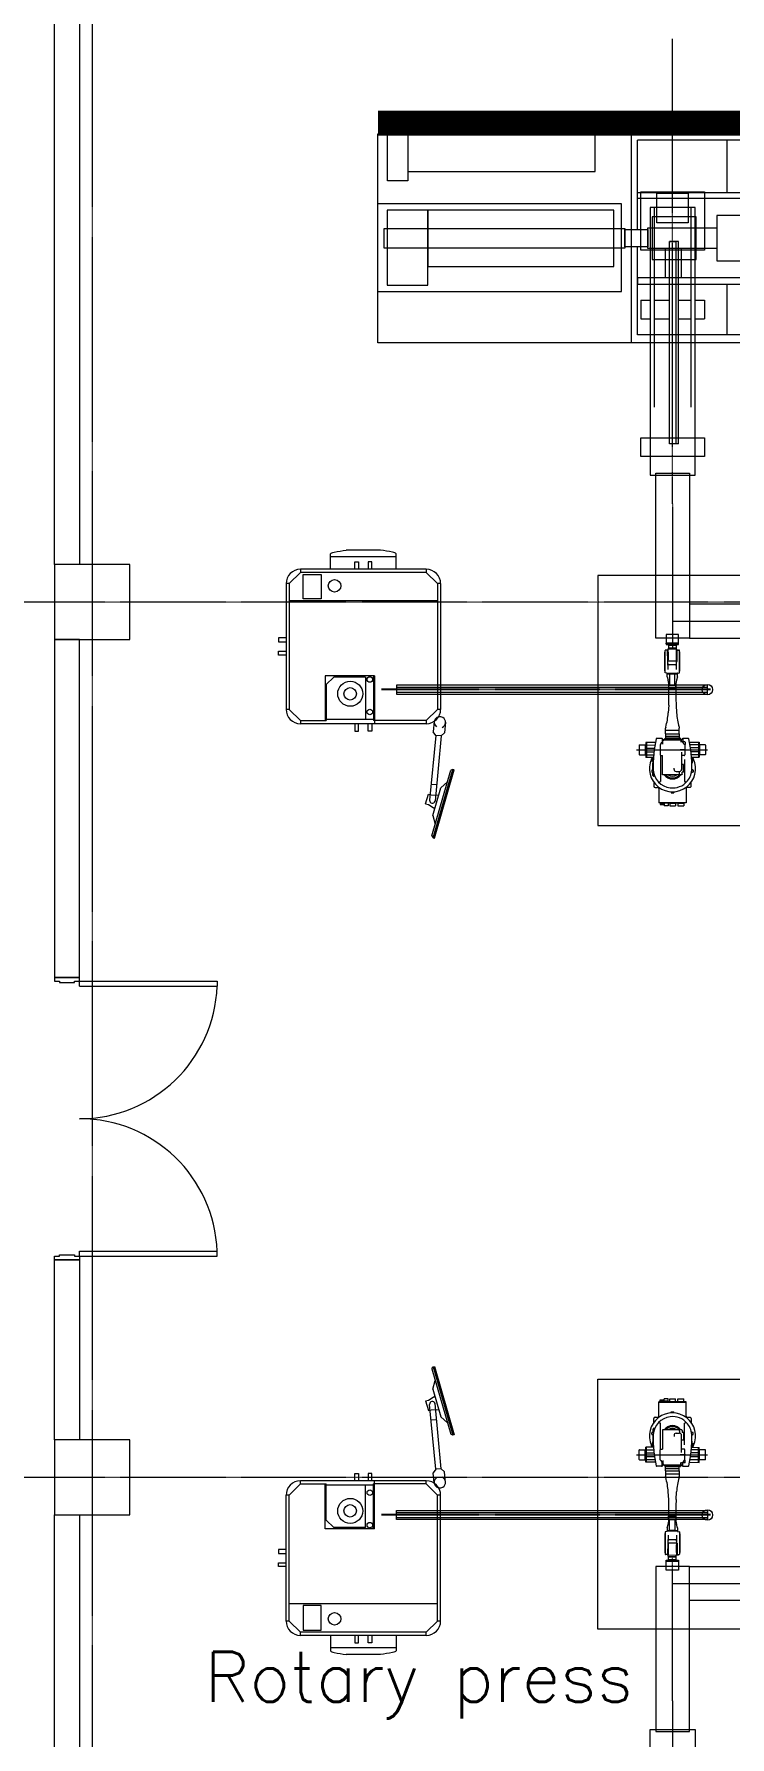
# Model space of a CAD drawing. Extents: x -59767 to 1106559, y -1290 to 1129522.
# Drawn here: x 73744 to 79307, y 280020 to 293638 of the extents above; entities that cross this region are included whole.
import ezdxf

# ---------------------------------------------------------------- set-up
doc = ezdxf.new("R2010")
doc.units = 0
doc.linetypes.add('CENTER', pattern=[2, 1.25, -0.25, 0.25, -0.25])
for name, color, linetype, lineweight in [('COLUMN', 2, 'CONTINUOUS', 9), ('TEXT', 3, 'CONTINUOUS', 9), ('WALL', 7, 'CONTINUOUS', 9), ('WALL_200', 3, 'CONTINUOUS', 9), ('중간선', 5, 'CONTINUOUS', 9), ('중심선', 1, 'CENTER', 9)]:
    doc.layers.add(name, color=color, linetype=linetype, lineweight=lineweight)
doc.styles.get("Standard").update_dxf_attribs({"font": 'romans.shx', "bigfont": 'whtgtxt.shx'})

# ---------------------------------------------------------------- blocks, each defined once
blk = doc.blocks.new('column600')
at = {"layer": 'COLUMN', "linetype": 'Continuous'}
blk.add_lwpolyline([(-300, -300), (300, -300), (300, 300), (-300, 300)], close=True, dxfattribs=at)

msp = doc.modelspace()

# ---------------------------------------------------------------- linework, layer by layer
at = {"layer": 'WALL', "color": 0}
for p, q in [((74088.2, 286092), (73928.2, 286092)), ((74108.2, 286064), (75208.2, 286064)), ((74108.2, 286024), (74108.2, 286064)), ((74108.2, 286024), (75208.2, 286024)), ((75208.2, 286064), (75208.2, 286024)), ((74088.2, 283836), (73928.2, 283836)), ((74108.2, 283904), (75208.2, 283904)), ((74108.2, 283864), (74108.2, 283904)), ((74108.2, 283864), (75208.2, 283864)), ((75208.2, 283864), (75208.2, 283904))]:
    msp.add_line(p, q, dxfattribs=at)
for points in [[(74108.2, 286092), (73908.2, 286092), (73908.2, 286064), (73948.2, 286064), (73948.2, 286052), (74068.2, 286052), (74068.2, 286064), (74108.2, 286064)], [(74108.2, 283836), (73908.2, 283836), (73908.2, 283864), (73948.2, 283864), (73948.2, 283876), (74068.2, 283876), (74068.2, 283864), (74108.2, 283864)]]:
    msp.add_lwpolyline(points, close=True, dxfattribs=at)
for centre, start, end in [((74108.2, 286064), 270, 357.91606), ((74108.2, 283864), 2.08394, 90)]:
    msp.add_arc(centre, 1100, start, end, dxfattribs=at)
at = {"layer": 'WALL_200', "ltscale": 0.5}
for points in [[(74108.2, 295794.9), (74108.2, 289394.9), (73908.2, 289394.9), (73908.2, 295794.9)], [(73908.2, 286092), (74108.2, 286092), (74108.2, 288794.9), (73908.2, 288794.9)], [(74108.2, 283836), (74108.2, 282394.9), (73908.2, 282394.9), (73908.2, 283836)], [(74108.2, 281794.9), (74108.2, 275394.8), (73908.2, 275394.8), (73908.2, 281794.9)]]:
    msp.add_lwpolyline(points, close=True, dxfattribs=at)
at = {"layer": '중간선'}
for p, q in [((78517.4, 292840.4), (78517.4, 291168.5)), ((81626.2, 292790.4), (78567.4, 292790.4)), ((78567.4, 292073.8), (78567.4, 292790.4)), ((79282.4, 292790.4), (79282.4, 292371.6)), ((78702.5, 292250.4), (78702.5, 290653.5)), ((78994.8, 292250.4), (78994.8, 290653.5)), ((78895.7, 291980.1), (78823.7, 291980.1)), ((78895.7, 290359.8), (78895.7, 291980.1)), ((78567.4, 291232.4), (78567.4, 291935.7)), ((78792.4, 291687.3), (78792.4, 291921.7)), ((78917.4, 291921.7), (78917.4, 291687.3)), ((79282.4, 291637.3), (79282.4, 291232.4)), ((78593.9, 291509.8), (78593.9, 291359.8)), ((78593.9, 291509.8), (78669.7, 291509.8)), ((78702.5, 291509.8), (78823.7, 291509.8)), ((78895.7, 291509.8), (78994.8, 291509.8)), ((79027.7, 291509.8), (79103.3, 291509.8)), ((79103.3, 291509.8), (79103.3, 291359.8)), ((78593.9, 291359.8), (78669.7, 291359.8)), ((78702.5, 291359.8), (78823.7, 291359.8)), ((78895.7, 291359.8), (78994.8, 291359.8)), ((79027.7, 291359.8), (79103.3, 291359.8)), ((81626.2, 291232.4), (78567.4, 291232.4)), ((78895.7, 290359.8), (78823.7, 290359.8)), ((76113.3, 289358.1), (76113.3, 289478.1)), ((76639.3, 289458.1), (76113.3, 289458.1)), ((76514.3, 289510.6), (76238.3, 289510.6)), ((76308.3, 289358.1), (76308.3, 289418.1)), ((76308.3, 289418.1), (76338.3, 289418.1)), ((76338.3, 289418.1), (76338.3, 289358.1)), ((76444.3, 289418.1), (76414.3, 289418.1)), ((76414.3, 289418.1), (76414.3, 289358.1)), ((76444.3, 289358.1), (76444.3, 289418.1)), ((76639.3, 289358.1), (76639.3, 289478.1)), ((75783.3, 289243.1), (75873.3, 289333.1)), ((75873.3, 289358.1), (75873.3, 289333.1)), ((76879.3, 289358.1), (75873.3, 289358.1)), ((76879.3, 289333.1), (75873.3, 289333.1)), ((76879.3, 289358.1), (76879.3, 289333.1)), ((76969.3, 289243.1), (76879.3, 289333.1)), ((75758.3, 289243.1), (75758.3, 288237.1)), ((75783.3, 289243.1), (75758.3, 289243.1)), ((75783.3, 289243.1), (75783.3, 288237.1)), ((76969.3, 289243.1), (76969.3, 288237.1)), ((76994.3, 289243.1), (76969.3, 289243.1)), ((76994.3, 289243.1), (76994.3, 288237.1)), ((76969.3, 289105.1), (75783.3, 289105.1)), ((75758.3, 288808.1), (75698.3, 288808.1)), ((75698.3, 288808.1), (75698.3, 288778.1)), ((75698.3, 288778.1), (75758.3, 288778.1)), ((78789.9, 288530.2), (78789.6, 288709.4)), ((78793, 288710.9), (78790.2, 288710.1)), ((78806.1, 288711.1), (78794.3, 288711.1)), ((78895.9, 288837), (78795.9, 288836.8)), ((78795.9, 288836.8), (78796, 288756.8)), ((78896, 288766.7), (78796, 288766.6)), ((78796, 288760.6), (78796, 288766.6)), ((78896, 288760.7), (78796, 288760.6)), ((78796, 288756.8), (78896, 288757)), ((78809.3, 288621.1), (78809.1, 288708.1)), ((78813.5, 288756.9), (78813.5, 288754.6)), ((78878.5, 288754.7), (78813.5, 288754.6)), ((78878.6, 288717.7), (78813.6, 288717.6)), ((78813.8, 288621.6), (78813.6, 288717.6)), ((78814.1, 288725.6), (78878.1, 288725.7)), ((78814.1, 288725.6), (78814.1, 288717.6)), ((78814.6, 288729.6), (78877.6, 288729.7)), ((78814.6, 288729.6), (78814.6, 288725.6)), ((78815, 288750.1), (78877, 288750.2)), ((78815, 288750.1), (78815.1, 288729.6)), ((78870.8, 288754.2), (78821.3, 288754.1)), ((78821.3, 288754.1), (78821.3, 288750.1)), ((78827, 288754.6), (78827, 288754.1)), ((78865, 288754.7), (78865, 288754.2)), ((78865, 288754.2), (78870.8, 288754.2)), ((78870.8, 288754.2), (78870.8, 288750.2)), ((78873.5, 288757), (78873.5, 288754.7)), ((78877, 288750.2), (78877.1, 288729.7)), ((78877.6, 288729.7), (78877.6, 288725.7)), ((78878.1, 288725.7), (78878.1, 288717.7)), ((78878.5, 288757), (78878.5, 288754.7)), ((78878.8, 288622.7), (78878.6, 288717.7)), ((78884.3, 288621.2), (78884.1, 288708.2)), ((78887.1, 288711.2), (78887.1, 288712.4)), ((78887.1, 288712.4), (78897.1, 288712.4)), ((78889.1, 288711.2), (78887.1, 288711.2)), ((78889.1, 288711.2), (78897.9, 288711.2)), ((78896, 288757), (78895.9, 288837)), ((78896, 288760.7), (78896, 288766.7)), ((78897.1, 288711.2), (78897.1, 288712.4)), ((78899.2, 288711.1), (78902, 288710.3)), ((78902.9, 288530.4), (78902.6, 288709.6)), ((75698.3, 288672.1), (75698.3, 288702.1)), ((75698.3, 288702.1), (75758.3, 288702.1)), ((75758.3, 288672.1), (75698.3, 288672.1)), ((78789.6, 288698.5), (78786.9, 288693.8)), ((78787.2, 288545.7), (78786.9, 288693.8)), ((78812.1, 288693.6), (78809.1, 288693.6)), ((78812.2, 288633.6), (78809.2, 288633.6)), ((78810.8, 288620.1), (78810.3, 288620.1)), ((78811.9, 288556.7), (78811.8, 288619.1)), ((78812.1, 288694.6), (78812.2, 288632.6)), ((78813.7, 288694.6), (78812.1, 288694.6)), ((78813.8, 288632.6), (78812.2, 288632.6)), ((78877.7, 288621.7), (78813.8, 288621.6)), ((78870.8, 288593.7), (78821.8, 288593.6)), ((78878.6, 288694.7), (78880.1, 288694.7)), ((78878.7, 288632.7), (78880.2, 288632.7)), ((78880.1, 288694.7), (78880.2, 288632.7)), ((78883.1, 288693), (78880.1, 288693)), ((78883.2, 288634.5), (78880.2, 288634.5)), ((78880.9, 288556.8), (78880.8, 288619.2)), ((78881.8, 288620.2), (78883.3, 288620.2)), ((78883.1, 288693.7), (78883.2, 288633.7)), ((78884.1, 288693.7), (78883.1, 288693.7)), ((78884.2, 288633.7), (78883.2, 288633.7)), ((78902.6, 288698.7), (78905.3, 288694.1)), ((78905.6, 288545.9), (78905.3, 288694.1)), ((76465.3, 288506.1), (76070.3, 288506.1)), ((76070.3, 288506.1), (76070.3, 288147.1)), ((76140.3, 288496.1), (76080.3, 288436.1)), ((76080.3, 288436.1), (76080.3, 288147.1)), ((76393.3, 288496.1), (76140.3, 288496.1)), ((76393.3, 288496.1), (76393.3, 288156.1)), ((76458.3, 288506.1), (76458.3, 288147.1)), ((76465.3, 288506.1), (76465.3, 288122.1)), ((78789.9, 288541.1), (78787.2, 288545.7)), ((78802.7, 288526.2), (78790.5, 288529.5)), ((78888.2, 288524.7), (78804.7, 288524.6)), ((78804.9, 288524.6), (78805, 288520.6)), ((78888, 288520.7), (78805, 288520.6)), ((78888, 288520.7), (78805, 288520.6)), ((78805, 288520.6), (78888, 288520.7)), ((78805, 288497.8), (78805, 288520.6)), ((78805, 288497.8), (78812.2, 288471)), ((78888, 288498), (78880.9, 288471.1)), ((78887.9, 288524.7), (78888, 288520.7)), ((78888, 288498), (78888, 288520.7)), ((78890.2, 288526.4), (78902.3, 288529.7)), ((78902.9, 288541.3), (78905.6, 288545.9)), ((79127.2, 288430.1), (76642.2, 288430.1)), ((76642.2, 288430.1), (76642.2, 288360.1)), ((76642.2, 288415.1), (79127.2, 288415.1)), ((76642.2, 288375.1), (79127.2, 288375.1)), ((76642.2, 288360.1), (79127.2, 288360.1)), ((78819.2, 288407.2), (78819.1, 288419.3)), ((78874.2, 288407.3), (78874.1, 288419.4)), ((78874.2, 288407.3), (78874.2, 288407)), ((79127.2, 288360.1), (79127.2, 288430.1)), ((75783.3, 288237.1), (75758.3, 288237.1)), ((75873.3, 288147.1), (75783.3, 288237.1)), ((76969.3, 288237.1), (76879.3, 288147.1)), ((76994.3, 288237.1), (76969.3, 288237.1)), ((78817.5, 288271.4), (78813.2, 288209.4)), ((78876.3, 288271.5), (78880.8, 288209.5)), ((75873.3, 288147.1), (75873.3, 288122.1)), ((75873.3, 288147.1), (76080.3, 288147.1)), ((76879.3, 288122.1), (75873.3, 288122.1)), ((76458.3, 288156.1), (76080.3, 288156.1)), ((76308.3, 288122.1), (76308.3, 288062.1)), ((76308.3, 288062.1), (76338.3, 288062.1)), ((76338.3, 288062.1), (76338.3, 288122.1)), ((76414.3, 288062.1), (76414.3, 288122.1)), ((76444.3, 288062.1), (76414.3, 288062.1)), ((76444.3, 288122.1), (76444.3, 288062.1)), ((76879.3, 288147.1), (76458.3, 288147.1)), ((76879.3, 288147.1), (76879.3, 288122.1)), ((76955.7, 288029), (76906.4, 287511)), ((76943.5, 288141.7), (76935.4, 288058.5)), ((76955.7, 288029), (76935.4, 288058.5)), ((76999.5, 288024.8), (76955.7, 288029)), ((77025, 288050), (76999.5, 288024.8)), ((77032.8, 288134.1), (77025, 288050)), ((78794.4, 288095.9), (78792.2, 288087.5)), ((78792.3, 288042.5), (78792.2, 288087.5)), ((78902.3, 288069.2), (78792.3, 288069)), ((78792.3, 288042.5), (78902.3, 288042.7)), ((78792.3, 288041.5), (78902.3, 288041.7)), ((78792.3, 288041.5), (78902.3, 288041.7)), ((78792.3, 288041.5), (78792.4, 288006.5)), ((78805.3, 288041.6), (78805.3, 288042.6)), ((78889.3, 288041.7), (78889.3, 288042.7)), ((78900, 288096.1), (78902.2, 288087.7)), ((78900, 288096.1), (78902.2, 288087.7)), ((78902.3, 288042.7), (78902.2, 288087.7)), ((78902.3, 288041.7), (78902.4, 288006.7)), ((78902.3, 288041.7), (78902.4, 288006.7)), ((76999.5, 288024.8), (76949.4, 287502.8)), ((78582.5, 287951.2), (78582.6, 287875.2)), ((78584.5, 287953.2), (78630.5, 287953.3)), ((78630.5, 287953.3), (78630.6, 287873.3)), ((78630.5, 287952.8), (78634.5, 287952.8)), ((78711, 287973.4), (78634.4, 287973.3)), ((78634.4, 287973.3), (78634.7, 287853.3)), ((78634.4, 287973.3), (78634.7, 287853.3)), ((78634.5, 287952.3), (78707.5, 287952.4)), ((78640.4, 287973.3), (78640.7, 287853.3)), ((78640.5, 287928.3), (78703.9, 287928.4)), ((78640.6, 287898.3), (78700.2, 287898.4)), ((78761, 288005.5), (78721.3, 288005.4)), ((78749.5, 287953.5), (78749.6, 287873.5)), ((78755.2, 287959.8), (78762.3, 287972.1)), ((78765.7, 288003.3), (78765.7, 287975.7)), ((78766, 287975.8), (78769.4, 287977.8)), ((78768.7, 288001.9), (78777.8, 287991.1)), ((78776.9, 287991), (78769.4, 287991)), ((78769.5, 287958), (78769.4, 287991)), ((78779.7, 287993), (78914.9, 287993.3)), ((78913.9, 288000.3), (78780.9, 288000)), ((78913.9, 288000.3), (78780.9, 288000)), ((78780.9, 287993), (78780.9, 288000)), ((78780.9, 287993), (78780.9, 288000)), ((78789.9, 288006.5), (78904.9, 288006.7)), ((78902.4, 288006.7), (78789.9, 288006.5)), ((78789.9, 288006.5), (78789.9, 288000)), ((78792.3, 288022), (78902.3, 288022.2)), ((78902.3, 288022.2), (78902.4, 288006.7)), ((78908.4, 288007.8), (78902.4, 288007.7)), ((78902.4, 288006.7), (78904.9, 288006.7)), ((78902.4, 288006.7), (78904.9, 288006.7)), ((78904.9, 288006.7), (78904.9, 288000.2)), ((78908.4, 288000.3), (78908.4, 288007.8)), ((78908.4, 288007.3), (78908.6, 288007.3)), ((78908.6, 288007.3), (78908.6, 288000.3)), ((78908.6, 288006.8), (78912.4, 288006.8)), ((78952.8, 287913.8), (78909, 287913.8)), ((78912.4, 288000.3), (78912.4, 288006.8)), ((78913.9, 287993.3), (78913.9, 288000.3)), ((78926.1, 288002.2), (78914.9, 287988.8)), ((78914.9, 287993.3), (78914.9, 287974.3)), ((78928.8, 287976.1), (78914.9, 287984.1)), ((78920.1, 287894.5), (78920.3, 287757.5)), ((78945.4, 287978.6), (78925.4, 287978.5)), ((78929.1, 288002.7), (78929.1, 287980.1)), ((78939.7, 287960.1), (78932.6, 287972.5)), ((78933.8, 288005.8), (78973.6, 288005.9)), ((78945.5, 287954.6), (78945.4, 287954.6)), ((78945.5, 287953.8), (78945.6, 287873.8)), ((78948.4, 287975.6), (78948.5, 287957.6)), ((78983.9, 287973.9), (79060.4, 287974)), ((79060.5, 287953), (78987.5, 287952.9)), ((79054.5, 287929), (78991.1, 287928.9)), ((79054.6, 287899), (78995, 287898.9)), ((79054.4, 287974), (79054.7, 287854)), ((79060.4, 287974), (79060.7, 287854)), ((79060.4, 287974), (79060.7, 287854)), ((79060.6, 287873.5), (79060.5, 287954.5)), ((79064.5, 287953.5), (79060.5, 287953.5)), ((79110.5, 287954.1), (79064.5, 287954)), ((79064.5, 287954), (79064.6, 287874)), ((79112.5, 287952.1), (79112.6, 287876.1)), ((76934.2, 287211.1), (77092.3, 287757.6)), ((76943.8, 287208.3), (77101.9, 287754.8)), ((77092.3, 287757.6), (77074.4, 287749.8)), ((77101.9, 287754.8), (77092.3, 287757.6)), ((78584.6, 287873.2), (78630.6, 287873.3)), ((78630.6, 287873.8), (78634.6, 287873.8)), ((78634.6, 287874.3), (78697.8, 287874.4)), ((78696, 287853.4), (78634.7, 287853.3)), ((78680.7, 287841.3), (78694.7, 287841.4)), ((78680.7, 287841.3), (78680.7, 287841.2)), ((78680.7, 287840.3), (78694.7, 287840.4)), ((78680.7, 287836.3), (78694.7, 287836.4)), ((78680.7, 287835.5), (78680.7, 287831.2)), ((78680.7, 287830.3), (78694.7, 287830.4)), ((78680.7, 287826.3), (78694.4, 287826.4)), ((78680.7, 287825.5), (78680.7, 287825.3)), ((78680.7, 287825.3), (78694.3, 287825.4)), ((78690.2, 287853.4), (78690.2, 287841.4)), ((78690.2, 287825.4), (78690.2, 287809.9)), ((78691.8, 287754.2), (78691.7, 287806.3)), ((78692.7, 287841.4), (78692.7, 287825.4)), ((78692.8, 287756.3), (78692.7, 287805.5)), ((78694.7, 287841.4), (78694.7, 287832.6)), ((78750.6, 287870.5), (78751, 287661.5)), ((78754.6, 287868.5), (78767.1, 287868.5)), ((78767.4, 287713.5), (78767.1, 287868.5)), ((78860.3, 287757.4), (78860.3, 287766.4)), ((78931.3, 287796.1), (78920.1, 287796.1)), ((78940.6, 287868.8), (78920.6, 287868.8)), ((78934.8, 287796.1), (78931.3, 287796.1)), ((78934.9, 287734.1), (78934.8, 287796.1)), ((78944.7, 287835.2), (78945, 287661.8)), ((79060.6, 287875), (78997.5, 287874.9)), ((78999.3, 287853.9), (79060.7, 287854)), ((79000.7, 287841.9), (79000.7, 287833.2)), ((79014.7, 287841.9), (79000.7, 287841.9)), ((79014.7, 287840.9), (79000.7, 287840.9)), ((79014.7, 287836.9), (79000.7, 287836.9)), ((79014.7, 287830.9), (79000.7, 287830.9)), ((79014.7, 287826.9), (79001, 287826.9)), ((79014.7, 287825.9), (79001.1, 287825.9)), ((79002.7, 287841.9), (79002.7, 287825.9)), ((79005.2, 287853.9), (79005.2, 287841.9)), ((79005.2, 287825.9), (79005.2, 287810.4)), ((79014.7, 287841.9), (79014.7, 287841.8)), ((79014.7, 287836.1), (79014.7, 287831.8)), ((79014.7, 287826.1), (79014.7, 287825.9)), ((79064.6, 287874.5), (79060.6, 287874.5)), ((79110.6, 287874.1), (79064.6, 287874)), ((76962.2, 287633.3), (76918.4, 287637.5)), ((76923.3, 287227.2), (77074.4, 287749.8)), ((76995.8, 287609.1), (77048, 287658.5)), ((78682.8, 287749.3), (78682.9, 287737.3)), ((78685.8, 287752.4), (78687.9, 287752.4)), ((78685.9, 287734.4), (78691.5, 287734.4)), ((78691.9, 287707.4), (78691.9, 287734.4)), ((78692.9, 287707.4), (78691.9, 287707.4)), ((78692.9, 287706.4), (78692.9, 287734.2)), ((78702.2, 287703.4), (78695.9, 287703.4)), ((78698, 287655.1), (78698.1, 287623.4)), ((78743.1, 287658.5), (78748, 287658.5)), ((78891.9, 287713.7), (78767.4, 287713.5)), ((78876.4, 287741.4), (78904.4, 287741.4)), ((78910.9, 287714.1), (78895.3, 287714.1)), ((78903.9, 287725.7), (78903.9, 287741.4)), ((78931.4, 287734.1), (78925.4, 287734.1)), ((78925.9, 287718.3), (78925.9, 287735.1)), ((78934.9, 287734.1), (78931.4, 287734.1)), ((78952.9, 287658.8), (78948, 287658.8)), ((78998.1, 287623.9), (78998, 287655.6)), ((79009.9, 287734.9), (79004.2, 287734.9)), ((79009.8, 287752.9), (79007.7, 287752.9)), ((79012.8, 287749.9), (79012.9, 287737.9)), ((76873.9, 287483), (76896.2, 287559.8)), ((76873.9, 287483), (76896.1, 287476.6)), ((76896.2, 287559.8), (76918.3, 287553.4)), ((76918.1, 287553.5), (76979.1, 287551.5)), ((76931.9, 287388.2), (76995.8, 287609.1)), ((78708.1, 287613.4), (78728.1, 287613.4)), ((78738.1, 287614.7), (78738.3, 287493.4)), ((78738.3, 287493.4), (78958.3, 287493.8)), ((78739.3, 287493.4), (78739.3, 287490.2)), ((78761, 287490.3), (78739.3, 287490.2)), ((78749.7, 287490.3), (78749.7, 287475.3)), ((78754.3, 287490.3), (78754.3, 287483.3)), ((78776.3, 287483.3), (78754.3, 287483.3)), ((78757.5, 287483.3), (78757.5, 287475.3)), ((78759.8, 287490.3), (78759.8, 287483.3)), ((78931, 287490.6), (78761, 287490.3)), ((78771.3, 287483.3), (78765.3, 287483.3)), ((78770.8, 287490.3), (78770.8, 287483.3)), ((78773.1, 287483.3), (78773.1, 287475.3)), ((78776.3, 287490.3), (78776.3, 287483.3)), ((78780.8, 287490.3), (78780.8, 287486)), ((78815.8, 287488.8), (78780.8, 287488.7)), ((78815.8, 287486.1), (78780.8, 287486)), ((78780.9, 287486), (78780.9, 287475.3)), ((78782.3, 287486), (78782.3, 287466.1)), ((78814.3, 287486.1), (78814.3, 287466.2)), ((78815.8, 287490.4), (78815.8, 287486.1)), ((78818.7, 287490.4), (78818.7, 287488.4)), ((78818.7, 287488.4), (78944.7, 287488.6)), ((78822.8, 287488.4), (78822.8, 287486.1)), ((78822.8, 287486.1), (78873.8, 287486.2)), ((78825.3, 287486.1), (78825.3, 287466.2)), ((78837.1, 287579), (78837.2, 287569.1)), ((78837.2, 287569.1), (78859.2, 287569.2)), ((78859.1, 287579), (78859.2, 287569.2)), ((78871.4, 287486.2), (78871.4, 287466.3)), ((78873.8, 287488.5), (78873.8, 287486.2)), ((78888.8, 287488.5), (78888.8, 287486.2)), ((78888.8, 287486.2), (78939.8, 287486.3)), ((78891.3, 287486.2), (78891.3, 287466.3)), ((78957.3, 287490.6), (78931, 287490.6)), ((78937.4, 287486.3), (78937.4, 287466.4)), ((78939.8, 287488.6), (78939.8, 287486.3)), ((78944.7, 287490.6), (78944.7, 287488.6)), ((78957.3, 287493.8), (78957.3, 287490.6)), ((78958.1, 287615.1), (78958.3, 287493.8)), ((78968.1, 287613.9), (78988.1, 287613.9)), ((76896.1, 287476.6), (76935.2, 287453.6)), ((76931.9, 287388.2), (76949.7, 287318.5)), ((76935.2, 287453.6), (76948.5, 287445.8)), ((78749.7, 287475.3), (78765.3, 287475.3)), ((78765.3, 287475.3), (78780.9, 287475.3)), ((78814.3, 287466.2), (78782.3, 287466.1)), ((78825.3, 287466.2), (78871.4, 287466.3)), ((78891.3, 287466.3), (78937.4, 287466.4)), ((76923.3, 287227.2), (76934.2, 287211.1)), ((76934.2, 287211.1), (76943.8, 287208.3)), ((76923.3, 282962.5), (76934.2, 282978.6)), ((76923.3, 282962.5), (77074.4, 282439.9)), ((76931.9, 282801.5), (76949.7, 282871.2)), ((76934.2, 282978.6), (76943.8, 282981.4)), ((76934.2, 282978.6), (77092.3, 282432.1)), ((76943.8, 282981.4), (77101.9, 282434.9)), ((76896.1, 282713.1), (76935.2, 282736.1)), ((76931.9, 282801.5), (76995.8, 282580.6)), ((76935.2, 282736.1), (76948.5, 282743.9)), ((78814.3, 282723.5), (78782.3, 282723.6)), ((78782.3, 282703.7), (78782.3, 282723.6)), ((78814.3, 282703.6), (78814.3, 282723.5)), ((78825.3, 282723.5), (78871.4, 282723.4)), ((78825.3, 282703.6), (78825.3, 282723.5)), ((78871.4, 282703.5), (78871.4, 282723.4)), ((78891.3, 282703.5), (78891.3, 282723.4)), ((78891.3, 282723.4), (78937.4, 282723.3)), ((78937.4, 282703.4), (78937.4, 282723.3)), ((76873.9, 282706.7), (76896.1, 282713.1)), ((76873.9, 282706.7), (76896.2, 282629.9)), ((76896.2, 282629.9), (76918.3, 282636.3)), ((76955.7, 282160.8), (76906.4, 282678.7)), ((76918.1, 282636.2), (76979.1, 282638.2)), ((76999.5, 282164.9), (76949.4, 282686.9)), ((76995.8, 282580.6), (77048, 282531.2)), ((78738.1, 282575), (78738.3, 282696.3)), ((78738.3, 282696.3), (78958.3, 282695.9)), ((78739.3, 282696.3), (78739.3, 282699.5)), ((78761, 282699.4), (78739.3, 282699.5)), ((78749.7, 282714.4), (78765.3, 282714.4)), ((78749.7, 282699.4), (78749.7, 282714.4)), ((78754.3, 282699.4), (78754.3, 282706.4)), ((78776.3, 282706.4), (78754.3, 282706.4)), ((78757.5, 282706.4), (78757.5, 282714.4)), ((78759.8, 282699.4), (78759.8, 282706.4)), ((78931, 282699.1), (78761, 282699.4)), ((78765.3, 282714.4), (78780.9, 282714.4)), ((78771.3, 282706.4), (78765.3, 282706.4)), ((78770.8, 282699.4), (78770.8, 282706.4)), ((78773.1, 282706.4), (78773.1, 282714.4)), ((78776.3, 282699.4), (78776.3, 282706.4)), ((78815.8, 282703.6), (78780.8, 282703.7)), ((78780.8, 282699.4), (78780.8, 282703.7)), ((78815.8, 282700.9), (78780.8, 282701)), ((78780.9, 282703.7), (78780.9, 282714.4)), ((78815.8, 282699.3), (78815.8, 282703.6)), ((78818.7, 282701.3), (78944.7, 282701.1)), ((78818.7, 282699.3), (78818.7, 282701.3)), ((78822.8, 282703.6), (78873.8, 282703.5)), ((78822.8, 282701.3), (78822.8, 282703.6)), ((78837.1, 282610.8), (78837.2, 282620.6)), ((78837.2, 282620.6), (78859.2, 282620.5)), ((78859.1, 282610.7), (78859.2, 282620.5)), ((78873.8, 282701.2), (78873.8, 282703.5)), ((78888.8, 282703.5), (78939.8, 282703.4)), ((78888.8, 282701.2), (78888.8, 282703.5)), ((78957.3, 282699.1), (78931, 282699.1)), ((78939.8, 282701.1), (78939.8, 282703.4)), ((78944.7, 282699.1), (78944.7, 282701.1)), ((78957.3, 282695.9), (78957.3, 282699.1)), ((78958.1, 282574.6), (78958.3, 282695.9)), ((76962.2, 282556.4), (76918.4, 282552.2)), ((78682.8, 282440.4), (78682.9, 282452.4)), ((78685.9, 282455.4), (78691.5, 282455.3)), ((78692.9, 282482.3), (78691.9, 282482.3)), ((78691.9, 282482.3), (78691.9, 282455.4)), ((78692.9, 282483.3), (78692.9, 282455.5)), ((78702.2, 282486.3), (78695.9, 282486.3)), ((78698, 282534.6), (78698.1, 282566.3)), ((78708.1, 282576.3), (78728.1, 282576.3)), ((78743.1, 282531.3), (78748, 282531.2)), ((78750.6, 282319.2), (78751, 282528.2)), ((78767.4, 282476.2), (78767.1, 282321.2)), ((78891.9, 282476), (78767.4, 282476.2)), ((78876.4, 282448.3), (78904.4, 282448.3)), ((78910.9, 282475.6), (78895.3, 282475.6)), ((78903.9, 282464), (78903.9, 282448.3)), ((78931.4, 282455.6), (78925.4, 282455.6)), ((78925.9, 282471.4), (78925.9, 282454.6)), ((78934.9, 282455.6), (78931.4, 282455.6)), ((78934.9, 282455.6), (78934.8, 282393.6)), ((78944.7, 282354.6), (78945, 282527.9)), ((78952.9, 282530.9), (78948, 282530.9)), ((78968.1, 282575.8), (78988.1, 282575.8)), ((78998.1, 282565.8), (78998, 282534.1)), ((79009.9, 282454.8), (79004.2, 282454.8)), ((79012.8, 282439.8), (79012.9, 282451.8)), ((77092.3, 282432.1), (77074.4, 282439.9)), ((77101.9, 282434.9), (77092.3, 282432.1)), ((78582.5, 282238.5), (78582.6, 282314.5)), ((78584.6, 282316.5), (78630.6, 282316.5)), ((78630.5, 282236.5), (78630.6, 282316.5)), ((78630.6, 282316), (78634.6, 282315.9)), ((78634.4, 282216.4), (78634.7, 282336.4)), ((78634.4, 282216.4), (78634.7, 282336.4)), ((78634.6, 282315.4), (78697.8, 282315.3)), ((78696, 282336.3), (78634.7, 282336.4)), ((78640.4, 282216.4), (78640.7, 282336.4)), ((78680.7, 282364.4), (78694.3, 282364.3)), ((78680.7, 282364.2), (78680.7, 282364.4)), ((78680.7, 282363.4), (78694.4, 282363.3)), ((78680.7, 282359.4), (78694.7, 282359.3)), ((78680.7, 282354.2), (78680.7, 282358.5)), ((78680.7, 282353.4), (78694.7, 282353.3)), ((78680.7, 282349.4), (78694.7, 282349.3)), ((78680.7, 282348.4), (78680.7, 282348.5)), ((78680.7, 282348.4), (78694.7, 282348.3)), ((78685.8, 282437.4), (78687.9, 282437.4)), ((78690.2, 282364.3), (78690.2, 282379.8)), ((78690.2, 282336.3), (78690.2, 282348.4)), ((78691.8, 282435.5), (78691.7, 282383.4)), ((78692.8, 282433.4), (78692.7, 282384.2)), ((78692.7, 282348.3), (78692.7, 282364.3)), ((78694.7, 282348.3), (78694.7, 282357.1)), ((78749.5, 282236.2), (78749.6, 282316.2)), ((78754.6, 282321.2), (78767.1, 282321.2)), ((78860.3, 282432.3), (78860.3, 282423.3)), ((78920.1, 282295.2), (78920.3, 282432.2)), ((78931.3, 282393.6), (78920.1, 282393.7)), ((78940.6, 282320.9), (78920.6, 282320.9)), ((78934.8, 282393.6), (78931.3, 282393.6)), ((78945.5, 282235.9), (78945.6, 282315.9)), ((79060.6, 282314.7), (78997.5, 282314.8)), ((78999.3, 282335.8), (79060.7, 282335.7)), ((79014.7, 282358.8), (79000.7, 282358.8)), ((79000.7, 282347.8), (79000.7, 282356.5)), ((79014.7, 282352.8), (79000.7, 282352.8)), ((79014.7, 282348.8), (79000.7, 282348.8)), ((79014.7, 282347.8), (79000.7, 282347.8)), ((79014.7, 282362.8), (79001, 282362.8)), ((79014.7, 282363.8), (79001.1, 282363.8)), ((79002.7, 282347.8), (79002.7, 282363.8)), ((79005.2, 282363.8), (79005.2, 282379.3)), ((79005.2, 282335.8), (79005.2, 282347.8)), ((79009.8, 282436.8), (79007.7, 282436.8)), ((79014.7, 282363.6), (79014.7, 282363.8)), ((79014.7, 282353.6), (79014.7, 282357.9)), ((79014.7, 282347.8), (79014.7, 282347.9)), ((79054.4, 282215.7), (79054.7, 282335.7)), ((79060.4, 282215.7), (79060.7, 282335.7)), ((79060.4, 282215.7), (79060.7, 282335.7)), ((79060.6, 282316.2), (79060.5, 282235.2)), ((79064.6, 282315.2), (79060.6, 282315.2)), ((79064.5, 282235.7), (79064.6, 282315.7)), ((79110.6, 282315.6), (79064.6, 282315.7)), ((79112.5, 282237.6), (79112.6, 282313.6)), ((78584.5, 282236.5), (78630.5, 282236.5)), ((78630.5, 282237), (78634.5, 282236.9)), ((78711, 282216.3), (78634.4, 282216.4)), ((78634.5, 282237.4), (78707.5, 282237.3)), ((78640.5, 282261.4), (78703.9, 282261.3)), ((78640.6, 282291.4), (78700.2, 282291.3)), ((78761, 282184.2), (78721.3, 282184.3)), ((78755.2, 282230), (78762.3, 282217.6)), ((78765.7, 282186.4), (78765.7, 282214)), ((78766, 282213.9), (78769.4, 282211.9)), ((78768.7, 282187.8), (78777.8, 282198.6)), ((78769.5, 282231.7), (78769.4, 282198.7)), ((78776.9, 282198.7), (78769.4, 282198.7)), ((78779.7, 282196.7), (78914.9, 282196.4)), ((78780.9, 282196.7), (78780.9, 282189.7)), ((78780.9, 282196.7), (78780.9, 282189.7)), ((78913.9, 282189.4), (78780.9, 282189.7)), ((78913.9, 282189.4), (78780.9, 282189.7)), ((78789.9, 282183.2), (78789.9, 282189.7)), ((78789.9, 282183.2), (78904.9, 282183)), ((78902.4, 282183), (78789.9, 282183.2)), ((78792.3, 282148.2), (78792.4, 282183.2)), ((78902.3, 282148), (78902.4, 282183)), ((78902.3, 282167.5), (78902.4, 282183)), ((78902.3, 282148), (78902.4, 282183)), ((78902.4, 282183), (78904.9, 282183)), ((78902.4, 282183), (78904.9, 282183)), ((78908.4, 282182), (78902.4, 282182)), ((78904.9, 282183), (78904.9, 282189.5)), ((78908.4, 282189.5), (78908.4, 282182)), ((78908.4, 282182.5), (78908.6, 282182.5)), ((78908.6, 282182.5), (78908.6, 282189.5)), ((78908.6, 282183), (78912.4, 282182.9)), ((78952.8, 282275.9), (78909, 282276)), ((78912.4, 282189.4), (78912.4, 282182.9)), ((78913.9, 282196.4), (78913.9, 282189.4)), ((78914.9, 282196.4), (78914.9, 282215.4)), ((78928.8, 282213.6), (78914.9, 282205.7)), ((78926.1, 282187.5), (78914.9, 282200.9)), ((78945.4, 282211.2), (78925.4, 282211.2)), ((78929.1, 282187), (78929.1, 282209.6)), ((78939.7, 282229.6), (78932.6, 282217.3)), ((78933.8, 282183.9), (78973.6, 282183.8)), ((78945.5, 282235.2), (78945.4, 282235.2)), ((78948.4, 282214.2), (78948.5, 282232.2)), ((78983.9, 282215.8), (79060.4, 282215.7)), ((79060.5, 282236.7), (78987.5, 282236.8)), ((79054.5, 282260.7), (78991.1, 282260.8)), ((79054.6, 282290.7), (78995, 282290.8)), ((79064.5, 282236.2), (79060.5, 282236.2)), ((79110.5, 282235.6), (79064.5, 282235.7)), ((75873.3, 282042.6), (75783.3, 281952.6)), ((76879.3, 282067.6), (75873.3, 282067.6)), ((75873.3, 282042.6), (75873.3, 282067.6)), ((75873.3, 282042.6), (76080.3, 282042.6)), ((76070.3, 281683.6), (76070.3, 282042.6)), ((76080.3, 281753.6), (76080.3, 282042.6)), ((76308.3, 282067.6), (76308.3, 282127.6)), ((76308.3, 282127.6), (76338.3, 282127.6)), ((76338.3, 282127.6), (76338.3, 282067.6)), ((76444.3, 282127.6), (76414.3, 282127.6)), ((76414.3, 282127.6), (76414.3, 282067.6)), ((76444.3, 282067.6), (76444.3, 282127.6)), ((76879.3, 282042.6), (76458.3, 282042.6)), ((76458.3, 281683.6), (76458.3, 282042.6)), ((76465.3, 281683.6), (76465.3, 282067.6)), ((76879.3, 282042.6), (76879.3, 282067.6)), ((76969.3, 281952.6), (76879.3, 282042.6)), ((76955.7, 282160.8), (76935.4, 282131.2)), ((76943.5, 282048), (76935.4, 282131.2)), ((76999.5, 282164.9), (76955.7, 282160.8)), ((77025, 282139.7), (76999.5, 282164.9)), ((77032.8, 282055.6), (77025, 282139.7)), ((78792.3, 282147.2), (78792.2, 282102.2)), ((78794.4, 282093.8), (78792.2, 282102.2)), ((78792.3, 282167.7), (78902.3, 282167.5)), ((78792.3, 282148.2), (78902.3, 282148)), ((78792.3, 282148.2), (78902.3, 282148)), ((78792.3, 282147.2), (78902.3, 282147)), ((78902.3, 282120.5), (78792.3, 282120.7)), ((78805.3, 282148.1), (78805.3, 282147.1)), ((78889.3, 282148), (78889.3, 282147)), ((78900, 282093.6), (78902.2, 282102)), ((78900, 282093.6), (78902.2, 282102)), ((78902.3, 282147), (78902.2, 282102)), ((75783.3, 281952.6), (75758.3, 281952.6)), ((75758.3, 280946.6), (75758.3, 281952.6)), ((75783.3, 280946.6), (75783.3, 281952.6)), ((76458.3, 282033.6), (76080.3, 282033.6)), ((76393.3, 281693.6), (76393.3, 282033.6)), ((76994.3, 281952.6), (76969.3, 281952.6)), ((76969.3, 280946.6), (76969.3, 281952.6)), ((76994.3, 280946.6), (76994.3, 281952.6)), ((78817.5, 281918.3), (78813.2, 281980.4)), ((78876.3, 281918.2), (78880.8, 281980.2)), ((76642.2, 281759.6), (76642.2, 281829.6)), ((76642.2, 281829.6), (79127.2, 281829.6)), ((76642.2, 281814.6), (79127.2, 281814.6)), ((76642.2, 281774.6), (79127.2, 281774.6)), ((78819.2, 281782.5), (78819.1, 281770.4)), ((78874.2, 281782.4), (78874.1, 281770.3)), ((78874.2, 281782.4), (78874.2, 281782.7)), ((79127.2, 281829.6), (79127.2, 281759.6)), ((76465.3, 281683.6), (76070.3, 281683.6)), ((76140.3, 281693.6), (76080.3, 281753.6)), ((76393.3, 281693.6), (76140.3, 281693.6)), ((79127.2, 281759.6), (76642.2, 281759.6)), ((78787.2, 281644), (78786.9, 281495.9)), ((78789.9, 281648.6), (78787.2, 281644)), ((78789.9, 281659.5), (78789.6, 281480.4)), ((78802.7, 281663.5), (78790.5, 281660.3)), ((78888.2, 281665), (78804.7, 281665.1)), ((78804.9, 281665.1), (78805, 281669.1)), ((78805, 281691.9), (78812.2, 281718.7)), ((78805, 281691.9), (78805, 281669.1)), ((78888, 281669), (78805, 281669.1)), ((78888, 281669), (78805, 281669.1)), ((78805, 281669.1), (78888, 281669)), ((78811.9, 281633), (78811.8, 281570.6)), ((78880.9, 281632.9), (78880.8, 281570.5)), ((78888, 281691.7), (78880.9, 281718.6)), ((78887.9, 281665), (78888, 281669)), ((78888, 281691.7), (78888, 281669)), ((78890.2, 281663.3), (78902.3, 281660.1)), ((78902.9, 281659.3), (78902.6, 281480.2)), ((78902.9, 281648.4), (78905.6, 281643.8)), ((78905.6, 281643.8), (78905.3, 281495.7)), ((75758.3, 281517.6), (75698.3, 281517.6)), ((75698.3, 281517.6), (75698.3, 281487.6)), ((78789.6, 281491.2), (78786.9, 281495.9)), ((78809.3, 281568.6), (78809.1, 281481.6)), ((78812.1, 281496.1), (78809.1, 281496.1)), ((78812.2, 281556.1), (78809.2, 281556.1)), ((78810.8, 281569.6), (78810.3, 281569.6)), ((78812.1, 281495.1), (78812.2, 281557.1)), ((78813.7, 281495.1), (78812.1, 281495.1)), ((78813.8, 281557.1), (78812.2, 281557.1)), ((78813.8, 281568.1), (78813.6, 281472.1)), ((78877.7, 281568), (78813.8, 281568.1)), ((78870.8, 281596), (78821.8, 281596.1)), ((78878.8, 281567), (78878.6, 281472)), ((78878.6, 281495), (78880.1, 281495)), ((78878.7, 281557), (78880.2, 281557)), ((78880.1, 281495), (78880.2, 281557)), ((78883.1, 281496.8), (78880.1, 281496.8)), ((78883.2, 281555.3), (78880.2, 281555.3)), ((78881.8, 281569.5), (78883.3, 281569.5)), ((78883.1, 281496), (78883.2, 281556)), ((78884.1, 281496), (78883.1, 281496)), ((78884.2, 281556), (78883.2, 281556)), ((78884.3, 281568.5), (78884.1, 281481.5)), ((78902.6, 281491), (78905.3, 281495.7)), ((75698.3, 281487.6), (75758.3, 281487.6)), ((75698.3, 281381.6), (75698.3, 281411.6)), ((75698.3, 281411.6), (75758.3, 281411.6)), ((75758.3, 281381.6), (75698.3, 281381.6)), ((78793, 281478.8), (78790.2, 281479.6)), ((78806.1, 281478.6), (78794.3, 281478.7)), ((78795.9, 281352.9), (78796, 281432.9)), ((78895.9, 281352.7), (78795.9, 281352.9)), ((78796, 281432.9), (78896, 281432.7)), ((78896, 281429), (78796, 281429.2)), ((78796, 281429.2), (78796, 281423.2)), ((78896, 281423), (78796, 281423.2)), ((78813.5, 281432.9), (78813.5, 281435.1)), ((78878.5, 281435), (78813.5, 281435.1)), ((78878.6, 281472), (78813.6, 281472.1)), ((78814.1, 281464.1), (78814.1, 281472.1)), ((78814.1, 281464.1), (78878.1, 281464)), ((78814.6, 281460.1), (78814.6, 281464.1)), ((78814.6, 281460.1), (78877.6, 281460)), ((78815, 281439.6), (78815.1, 281460.1)), ((78815, 281439.6), (78877, 281439.5)), ((78821.3, 281435.6), (78821.3, 281439.6)), ((78870.8, 281435.5), (78821.3, 281435.6)), ((78827, 281435.1), (78827, 281435.6)), ((78865, 281435.5), (78870.8, 281435.5)), ((78865, 281435), (78865, 281435.5)), ((78870.8, 281435.5), (78870.8, 281439.5)), ((78873.5, 281432.7), (78873.5, 281435)), ((78877, 281439.5), (78877.1, 281460)), ((78877.6, 281460), (78877.6, 281464)), ((78878.1, 281464), (78878.1, 281472)), ((78878.5, 281432.7), (78878.5, 281435)), ((78889.1, 281478.5), (78887.1, 281478.5)), ((78887.1, 281478.5), (78887.1, 281477.3)), ((78887.1, 281477.3), (78897.1, 281477.3)), ((78889.1, 281478.5), (78897.9, 281478.5)), ((78896, 281432.7), (78895.9, 281352.7)), ((78896, 281429), (78896, 281423)), ((78897.1, 281478.5), (78897.1, 281477.3)), ((78899.2, 281478.6), (78902, 281479.4)), ((76969.3, 281084.6), (75783.3, 281084.6)), ((75783.3, 280946.6), (75758.3, 280946.6)), ((75783.3, 280946.6), (75873.3, 280856.6)), ((76969.3, 280946.6), (76879.3, 280856.6)), ((76994.3, 280946.6), (76969.3, 280946.6)), ((75873.3, 280831.6), (75873.3, 280856.6)), ((76879.3, 280856.6), (75873.3, 280856.6)), ((76879.3, 280831.6), (75873.3, 280831.6)), ((76113.3, 280831.6), (76113.3, 280711.6)), ((76308.3, 280831.6), (76308.3, 280771.6)), ((76338.3, 280771.6), (76338.3, 280831.6)), ((76414.3, 280771.6), (76414.3, 280831.6)), ((76444.3, 280831.6), (76444.3, 280771.6)), ((76639.3, 280831.6), (76639.3, 280711.6)), ((76879.3, 280831.6), (76879.3, 280856.6)), ((76639.3, 280731.6), (76113.3, 280731.6)), ((76514.3, 280679.1), (76238.3, 280679.1)), ((76308.3, 280771.6), (76338.3, 280771.6)), ((76444.3, 280771.6), (76414.3, 280771.6))]:
    msp.add_line(p, q, dxfattribs=at)
at = {"layer": '중간선', "color": 2, "linetype": 'CENTER', "ltscale": 500, "const_width": 200}
msp.add_lwpolyline([(76492.4, 292925.2), (88844.8, 292925.2)], dxfattribs=at)
at = {"layer": '중간선'}
for points in [[(86213.7, 291168.5), (76492.4, 291168.5), (76492.4, 292840.4), (86213.7, 292840.4)], [(76731.2, 292464.8), (76568.7, 292464.8), (76568.7, 292835.1), (76731.2, 292835.1)], [(76731.2, 292538.8), (78229.9, 292538.8), (78229.9, 292838.8), (76731.2, 292838.8)], [(76490.2, 291579.5), (78440.3, 291579.5), (78440.3, 292279.5), (76490.2, 292279.5)], [(78567.4, 292321.7), (78567.4, 292371.7), (79926.2, 292371.7), (79926.2, 292321.7)], [(78593.9, 292375.4), (79103.3, 292375.4), (79103.3, 291909.8), (78593.9, 291909.8)], [(79027.7, 292250.4), (78669.7, 292250.4), (78669.7, 290109.8), (79027.7, 290109.8)], [(78723.7, 292366), (78973.7, 292366), (78973.7, 292128.5), (78723.7, 292128.5)], [(76565.8, 291629.5), (76890.8, 291629.5), (76890.8, 292229.5), (76565.8, 292229.5)], [(78378.3, 292229.5), (76890.8, 292229.5), (76890.8, 291779.5), (78378.3, 291779.5)], [(79201.3, 291823.2), (80635.6, 291823.2), (80635.6, 292185.7), (79201.3, 292185.7)], [(78467.4, 291925.1), (76542.4, 291925.1), (76542.4, 292083.8), (78467.4, 292083.8)], [(78650.2, 291935.7), (78467.4, 291935.7), (78467.4, 292073.8), (78650.2, 292073.8)], [(79201.3, 291921.7), (78650.2, 291921.7), (78650.2, 292087.3), (79201.3, 292087.3)], [(78823.7, 291980.1), (78873.7, 291980.1), (78873.7, 290359.8), (78823.7, 290359.8)], [(78567.4, 291687.3), (78567.4, 291637.3), (79926.2, 291637.3), (79926.2, 291687.3)], [(78594.1, 290409.8), (79103.5, 290409.8), (79103.5, 290259.8), (78594.1, 290259.8)], [(78713.7, 290125.4), (78983.7, 290125.4), (78983.7, 288807.8), (78713.7, 288807.8)], [(76039.3, 289120.1), (75894.3, 289120.1), (75894.3, 289317.1), (76039.3, 289317.1)], [(79451.8, 289308), (78251.8, 289308), (78251.8, 287308), (79451.8, 287308)], [(78983.7, 288807.8), (88767.3, 288807.8), (88767.3, 289077.8), (78983.7, 289077.8)], [(78823.9, 288432.1), (78866, 288432.2), (78865.9, 288520.4), (78823.8, 288520.3)], [(78816.3, 288405.3), (78873.7, 288405.4), (78873.7, 288432.2), (78816.3, 288432.1)], [(79451.8, 280881.7), (78251.8, 280881.7), (78251.8, 282881.7), (79451.8, 282881.7)], [(78816.3, 281784.4), (78873.7, 281784.3), (78873.7, 281757.5), (78816.3, 281757.6)], [(78823.9, 281757.6), (78866, 281757.6), (78865.9, 281669.3), (78823.8, 281669.4)], [(78713.7, 280064.3), (78983.7, 280064.3), (78983.7, 281381.9), (78713.7, 281381.9)], [(78983.7, 281381.9), (88767.3, 281381.9), (88767.3, 281111.9), (78983.7, 281111.9)], [(76039.3, 281069.6), (75894.3, 281069.6), (75894.3, 280872.6), (76039.3, 280872.6)], [(79027.7, 277939.3), (78669.7, 277939.3), (78669.7, 280079.9), (79027.7, 280079.9)]]:
    msp.add_lwpolyline(points, close=True, dxfattribs=at)
for points in [[(78686.2, 292005.1), (78686.2, 291834.8), (79036.2, 291834.8), (79036.2, 292175.4), (78686.2, 292175.4), (78686.2, 292005.1)], [(78925.9, 287718.3), (78925.8, 287717.8), (78925.4, 287717.2), (78924.7, 287716.7), (78923.9, 287716.2), (78922.8, 287715.8), (78921.5, 287715.3), (78920, 287715), (78918.4, 287714.7), (78916.6, 287714.4), (78914.8, 287714.2), (78912.8, 287714.1), (78910.9, 287714.1)], [(78925.9, 282471.4), (78925.8, 282472), (78925.4, 282472.5), (78924.7, 282473), (78923.9, 282473.5), (78922.8, 282474), (78921.5, 282474.4), (78920, 282474.7), (78918.4, 282475), (78916.6, 282475.3), (78914.8, 282475.5), (78912.8, 282475.6), (78910.9, 282475.6)]]:
    msp.add_lwpolyline(points, dxfattribs=at)
for centre, radius in [((76146.3, 289225.1), 50), ((76271.3, 288362.1), 100), ((76428.3, 288476.1), 22), ((79127.2, 288395.1), 41.7), ((76271.3, 288362.1), 50), ((76428.3, 288216.1), 22), ((76271.3, 281827.6), 100), ((76428.3, 281973.6), 22), ((76271.3, 281827.6), 50), ((79127.2, 281794.6), 41.7), ((76428.3, 281713.6), 22), ((76146.3, 280964.6), 50)]:
    msp.add_circle(centre, radius, dxfattribs=at)
for centre, radius, start, end in [((75873.3, 289243.1), 115, 90, 180), ((76879.3, 289243.1), 115, 0, 90), ((78790.4, 288709.4), 0.8, 105.1029, 180.10316), ((78794.3, 288706.1), 5, 90.10318, 105.1031), ((78806.1, 288708.1), 3, 0.10317, 90.10316), ((78887.1, 288708.2), 3, 90.10316, 180.10316), ((78898, 288706.2), 5, 75.10323, 90.10316), ((78901.8, 288709.6), 0.8, 0.10317, 75.10344), ((78810.3, 288621.1), 1, 180.10316, 270.10317), ((78810.8, 288619.1), 1, 0.10317, 90.10316), ((78821.8, 288603.6), 10, 180.10316, 270.10317), ((78870.8, 288603.7), 10, 270.10316, 0.10317), ((78877.7, 288622.7), 1, 270.10316, 0.10317), ((78881.8, 288619.2), 1, 90.10318, 180.10316), ((78883.3, 288621.2), 1, 270.10316, 0.10317), ((78790.7, 288530.2), 0.8, 180.10316, 255.10317), ((78801.9, 288523.3), 3, 24.71545, 75.10312), ((78619.1, 288418.9), 200, 0.10317, 15.10316), ((79074.1, 288419.7), 200, 165.10317, 180.10316), ((78890.9, 288523.5), 3, 105.10321, 155.49087), ((78902.1, 288530.4), 0.8, 285.10315, 0.10317), ((74087.4, 288398.6), 4731.8, 358.45872, 0.10337), ((83605.9, 288415.8), 4731.8, 180.10296, 181.74762), ((75873.3, 288237.1), 115, 180, 270), ((76879.3, 288237.1), 115, 270, 0), ((76987.8, 288134.1), 45, 57.73987, 235.2886), ((76987.8, 288134.1), 45, 293.82375, 57.73987), ((78214.6, 288250.1), 600, 345.10314, 356.10316), ((79479.3, 288252.4), 600, 184.10317, 195.10316), ((78584.5, 287951.2), 2, 90.10315, 180.10316), ((79892.8, 287765.5), 1200, 168.66407, 180.10319), ((78721.1, 288000.4), 5, 90.10319, 168.66407), ((78754.5, 287953.5), 5, 103.53533, 180.10316), ((78752.6, 287961.3), 3, 283.5353, 330.10315), ((78761, 287995.5), 10, 40.10338, 90.10319), ((78771, 287967.2), 10, 119.83798, 150.10312), ((78776.9, 287994), 3, 270.10321, 340.63202), ((78925.4, 287975.5), 3, 90.10316, 102.56971), ((78933.8, 287995.8), 10, 90.10316, 140.10296), ((78923.9, 287967.4), 10, 30.10322, 60.36836), ((78942.3, 287961.6), 3, 210.10319, 256.67102), ((78940.5, 287953.8), 5, 0.10317, 76.67102), ((78945.4, 287975.6), 3, 0.10317, 90.10316), ((78945.5, 287957.6), 3, 270.10316, 0.10317), ((78973.6, 288000.9), 5, 11.54226, 90.10316), ((77802.8, 287761.8), 1200, 0.10317, 11.54226), ((79110.5, 287952.1), 2, 0.10317, 90.10319), ((78584.6, 287875.2), 2, 180.10316, 270.10315), ((78847.8, 287763.6), 185, 156.07957, 24.12677), ((78680.7, 287838.3), 2, 109.57439, 250.63195), ((78680.7, 287828.3), 2, 109.57439, 250.63195), ((78847.8, 287763.6), 185, 150.99326, 155.75691), ((78679.7, 287841.2), 1, 289.57439, 0.10317), ((78679.7, 287835.5), 1, 0.10317, 70.63195), ((78679.7, 287831.2), 1, 289.57439, 0.10317), ((78679.7, 287825.5), 1, 0.10317, 70.63195), ((78687.9, 287757.4), 5, 270.10316, 2.25224), ((78695.2, 287809.9), 5, 180.10316, 249.36558), ((78847.8, 287763.6), 155, 180.10316, 184.37742), ((78690.7, 287849.4), 5, 356.01052, 53.23327), ((78754.6, 287873.5), 5, 180.10315, 270.10318), ((78876.3, 287757.4), 16, 180.10316, 270.10317), ((78904.3, 287757.4), 16, 270.10316, 0.10325), ((78920.6, 287873.8), 5, 264.34814, 270.10313), ((78940.6, 287873.8), 5, 270.10316, 0.10319), ((78847.8, 287763.6), 155, 321.08036, 0.10317), ((79002.2, 287877.9), 5, 185.5318, 216.97308), ((79004.6, 287849.9), 5, 126.97307, 184.19581), ((79000.2, 287810.4), 5, 290.84076, 0.10317), ((79007.7, 287757.9), 5, 177.95409, 270.10316), ((78847.8, 287763.6), 185, 24.44943, 29.21308), ((79015.7, 287841.8), 1, 180.10316, 250.63195), ((79015.7, 287836.1), 1, 109.57439, 180.10316), ((79015.7, 287831.8), 1, 180.10316, 250.63195), ((79015.7, 287826.1), 1, 109.57439, 180.10316), ((79014.7, 287838.9), 2, 289.57439, 70.63195), ((79014.7, 287828.9), 2, 289.57439, 70.63195), ((79110.6, 287876.1), 2, 270.10315, 0.10317), ((78685.8, 287749.4), 3, 90.10319, 180.10322), ((78685.9, 287737.4), 3, 180.10322, 270.10316), ((78691.5, 287729.4), 5, 12.37207, 90.10319), ((78695.9, 287706.4), 3, 180.10316, 270.10316), ((78847.8, 287763.6), 155, 184.37742, 263.34685), ((78708.1, 287623.4), 10, 180.10316, 270.10316), ((78702.2, 287698.4), 5, 24.89703, 90.10316), ((78743.1, 287678.5), 20, 219.12598, 270.10316), ((78748, 287661.5), 3, 270.10316, 0.10317), ((78847.8, 287763.6), 83, 217.14586, 323.45314), ((78847.8, 287763.6), 74.5, 222.25839, 318.29214), ((78847.8, 287763.6), 60.5, 235.83861, 304.36773), ((78847.8, 287763.6), 155, 263.34684, 319.27096), ((78891.9, 287725.7), 12, 270.10316, 0.10317), ((78948, 287661.8), 3, 180.10316, 270.10316), ((78952.8, 287678.8), 20, 270.10316, 321.08036), ((78988.1, 287623.9), 10, 270.10316, 0.10317), ((79004.2, 287729.9), 5, 90.10316, 167.83426), ((79009.8, 287749.9), 3, 0.10314, 90.10316), ((79009.9, 287737.9), 3, 270.10316, 0.10314), ((76928.3, 287508.9), 22, 174.55617, 343.86963), ((78728.1, 287603.4), 10, 0.10317, 90.10316), ((78968.1, 287603.9), 10, 90.10316, 180.10316), ((76928.3, 282680.8), 22, 16.13037, 185.44383), ((78847.8, 282426.1), 185, 335.87323, 203.92043), ((78847.8, 282426.1), 155, 96.65315, 175.62258), ((78728.1, 282586.3), 10, 269.89684, 359.89683), ((78847.8, 282426.1), 155, 40.72904, 96.65316), ((78968.1, 282585.8), 10, 179.89684, 269.89684), ((78685.9, 282452.4), 3, 89.89684, 179.89678), ((78691.5, 282460.3), 5, 269.89681, 347.62793), ((78695.9, 282483.3), 3, 89.89684, 179.89684), ((78708.1, 282566.3), 10, 89.89684, 179.89684), ((78702.2, 282491.3), 5, 269.89684, 335.10297), ((78743.1, 282511.3), 20, 89.89684, 140.87402), ((78748, 282528.2), 3, 359.89683, 89.89684), ((78847.8, 282426.1), 83, 36.54686, 142.85414), ((78847.8, 282426.1), 74.5, 41.70786, 137.74161), ((78847.8, 282426.1), 60.5, 55.63227, 124.16139), ((78876.3, 282432.3), 16, 89.89683, 179.89684), ((78891.9, 282464), 12, 359.89683, 89.89684), ((78904.3, 282432.3), 16, 359.89675, 89.89684), ((78948, 282527.9), 3, 89.89684, 179.89684), ((78952.8, 282510.9), 20, 38.91964, 89.89684), ((78847.8, 282426.1), 155, 359.89683, 38.91964), ((78988.1, 282565.8), 10, 359.89683, 89.89684), ((79004.2, 282459.8), 5, 192.16574, 269.89684), ((79009.9, 282451.8), 3, 359.89686, 89.89684), ((78584.6, 282314.5), 2, 89.89685, 179.89684), ((78680.7, 282361.4), 2, 109.36805, 250.42561), ((78680.7, 282351.4), 2, 109.36805, 250.42561), ((78847.8, 282426.1), 185, 204.24309, 209.00674), ((78679.7, 282364.2), 1, 289.36805, 359.89683), ((78679.7, 282358.5), 1, 359.89683, 70.42561), ((78679.7, 282354.2), 1, 289.36805, 359.89683), ((78679.7, 282348.5), 1, 359.89683, 70.42561), ((78685.8, 282440.4), 3, 179.89678, 269.89681), ((78687.9, 282432.4), 5, 357.74776, 89.89684), ((78695.2, 282379.8), 5, 110.63442, 179.89684), ((78847.8, 282426.1), 155, 175.62258, 179.89684), ((79892.8, 282424.2), 1200, 179.89681, 191.33593), ((78690.7, 282340.3), 5, 306.76673, 3.98948), ((78754.6, 282316.2), 5, 89.89682, 179.89685), ((78920.6, 282315.9), 5, 89.89687, 95.65186), ((78940.6, 282315.9), 5, 359.89681, 89.89684), ((77802.8, 282427.9), 1200, 348.45774, 359.89683), ((79002.2, 282311.8), 5, 143.02692, 174.4682), ((79004.6, 282339.8), 5, 175.80419, 233.02693), ((79000.2, 282379.3), 5, 359.89683, 69.15924), ((79007.7, 282431.8), 5, 89.89684, 182.04591), ((78847.8, 282426.1), 185, 330.78692, 335.55057), ((79009.8, 282439.8), 3, 269.89684, 359.89686), ((79015.7, 282363.6), 1, 179.89684, 250.42561), ((79015.7, 282357.9), 1, 109.36805, 179.89684), ((79015.7, 282353.6), 1, 179.89684, 250.42561), ((79015.7, 282347.9), 1, 109.36805, 179.89684), ((79014.7, 282350.8), 2, 289.36805, 70.42561), ((79014.7, 282360.8), 2, 289.36805, 70.42561), ((79110.6, 282313.6), 2, 359.89683, 89.89685), ((78584.5, 282238.5), 2, 179.89684, 269.89685), ((78721.1, 282189.3), 5, 191.33593, 269.89681), ((78754.5, 282236.2), 5, 179.89684, 256.46467), ((78752.6, 282228.5), 3, 29.89685, 76.4647), ((78761, 282194.2), 10, 269.89681, 319.89662), ((78771, 282222.5), 10, 209.89688, 240.16202), ((78776.9, 282195.7), 3, 19.36798, 89.89679), ((78925.4, 282214.2), 3, 257.43029, 269.89684), ((78933.8, 282193.9), 10, 219.89704, 269.89684), ((78923.9, 282222.3), 10, 299.63164, 329.89678), ((78942.3, 282228.1), 3, 103.32898, 149.89681), ((78940.5, 282235.9), 5, 283.32898, 359.89683), ((78945.4, 282214.2), 3, 269.89684, 359.89683), ((78945.5, 282232.2), 3, 359.89683, 89.89684), ((78973.6, 282188.8), 5, 269.89684, 348.45774), ((79110.5, 282237.6), 2, 269.89681, 359.89683), ((75873.3, 281952.6), 115, 90, 180), ((76879.3, 281952.6), 115, 0, 90), ((76987.8, 282055.6), 45, 124.7114, 302.26013), ((76987.8, 282055.6), 45, 302.26013, 66.17625), ((78214.6, 281939.6), 600, 3.89684, 14.89686), ((79479.3, 281937.3), 600, 164.89684, 175.89683), ((74087.4, 281791.1), 4731.8, 359.89663, 1.54128), ((83605.9, 281773.9), 4731.8, 178.25238, 179.89704), ((78619.1, 281770.8), 200, 344.89684, 359.89683), ((79074.1, 281770), 200, 179.89684, 194.89683), ((78790.7, 281659.5), 0.8, 104.89683, 179.89684), ((78801.9, 281666.4), 3, 284.89688, 335.28455), ((78890.9, 281666.2), 3, 204.50913, 254.89679), ((78902.1, 281659.3), 0.8, 359.89683, 74.89685), ((78810.3, 281568.6), 1, 89.89683, 179.89684), ((78810.8, 281570.6), 1, 269.89684, 359.89683), ((78821.8, 281586.1), 10, 89.89683, 179.89684), ((78870.8, 281586), 10, 359.89683, 89.89684), ((78877.7, 281567), 1, 359.89683, 89.89684), ((78881.8, 281570.5), 1, 179.89684, 269.89682), ((78883.3, 281568.5), 1, 359.89683, 89.89684), ((78790.4, 281480.4), 0.8, 179.89684, 254.8971), ((78794.3, 281483.7), 5, 254.8969, 269.89682), ((78806.1, 281481.6), 3, 269.89684, 359.89683), ((78887.1, 281481.5), 3, 179.89684, 269.89684), ((78898, 281483.5), 5, 269.89684, 284.89677), ((78901.8, 281480.2), 0.8, 284.89656, 359.89683), ((75873.3, 280946.6), 115, 180, 270), ((76879.3, 280946.6), 115, 270, 0)]:
    msp.add_arc(centre, radius, start, end, dxfattribs=at)
for points in [[(76113.3, 289478.1), (76116.8, 289482.8), (76123.9, 289488.6), (76143.3, 289494.6), (76238.3, 289510.6)], [(76639.3, 289478.1), (76635.8, 289482.8), (76628.6, 289488.6), (76609.3, 289494.6), (76514.3, 289510.6)], [(76113.3, 280711.6), (76116.8, 280706.9), (76123.9, 280701.1), (76143.3, 280695.1), (76238.3, 280679.1)], [(76639.3, 280711.6), (76635.8, 280706.9), (76628.6, 280701.1), (76609.3, 280695.1), (76514.3, 280679.1)]]:
    msp.add_spline(points, degree=3, dxfattribs=at)
at = {"layer": '중심선'}
for p, q in [((74208.2, 303942.2), (74208.2, 240444.9)), ((78848.7, 289882.3), (78848.7, 293599.7)), ((78848.7, 289882.3), (78848.7, 288727.3)), ((154858.2, 289094.9), (62208.2, 289094.9)), ((78848.7, 288942.8), (88632.3, 288942.8)), ((154858.2, 282094.9), (62208.2, 282094.9)), ((78848.7, 280307.4), (78848.7, 281462.4)), ((78848.7, 281246.9), (88632.3, 281246.9)), ((78848.7, 280307.4), (78848.7, 276590))]:
    msp.add_line(p, q, dxfattribs=at)
at = {"layer": '중심선', "color": 1, "lineweight": -3}
for p, q in [((79150.8, 288395.1), (76522.5, 288395.1)), ((79150.8, 281794.6), (76522.5, 281794.6))]:
    msp.add_line(p, q, dxfattribs=at)
at = {"layer": '중심선', "color": 1, "linetype": 'CENTER'}
for p, q in [((78560.2, 287913.1), (79127.1, 287914.1)), ((78560.2, 282276.6), (79127.1, 282275.6))]:
    msp.add_line(p, q, dxfattribs=at)

# ---------------------------------------------------------------- block references
at = {"layer": 'COLUMN', "linetype": 'Continuous'}
for p in [(74208.2, 289094.9), (74208.2, 282094.9)]:
    msp.add_blockref('column600', p, dxfattribs=at)

# ---------------------------------------------------------------- texts
at = {"layer": 'TEXT', "lineweight": 9}
msp.add_text('Rotary press', height=400, dxfattribs=at).set_placement((75105.9, 280301))

doc.saveas('drawing.dxf')
